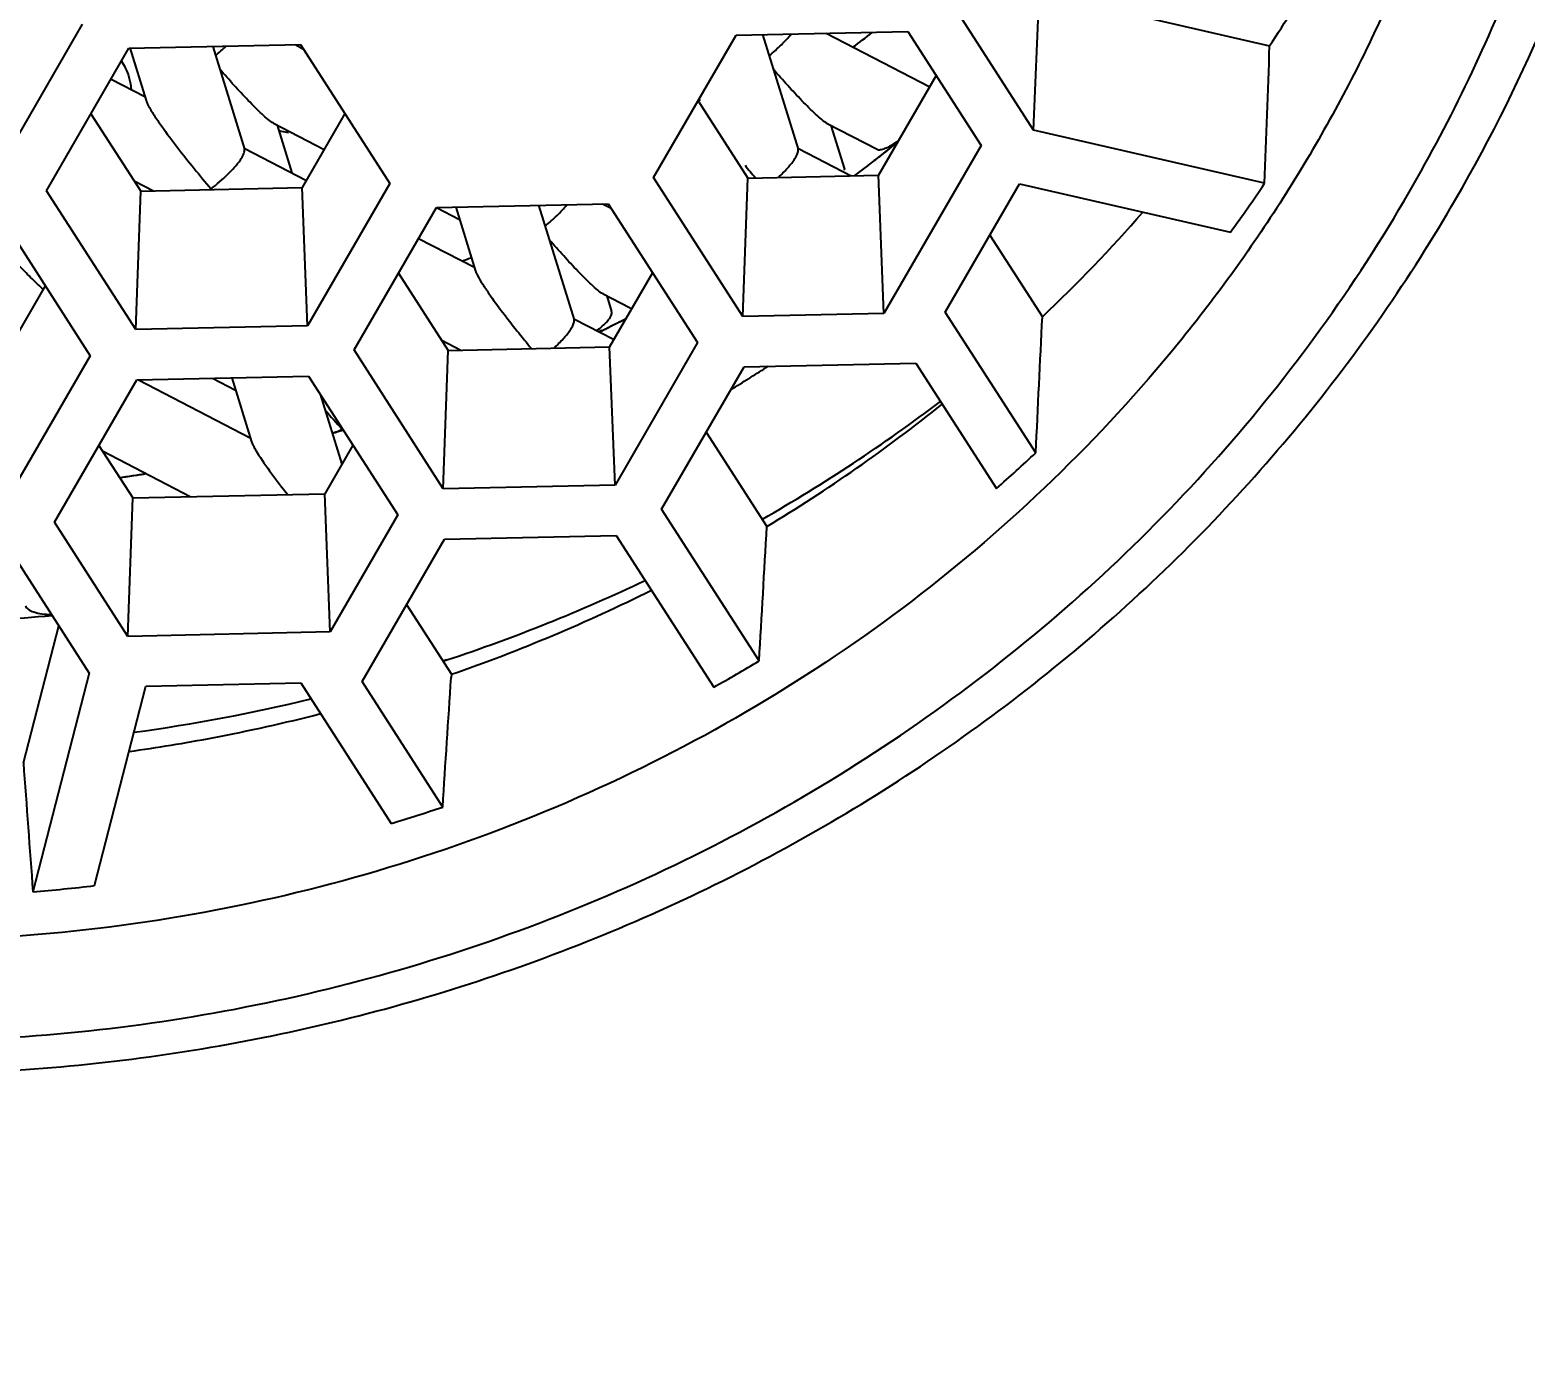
# Model space of a CAD drawing. Header units: millimetres. Extents: x 15137 to 17513, y -10160 to -6800.
# Drawn here: x 16533.72 to 16539.34, y -8270.75 to -8265.72 of the extents above; entities that cross this region are included whole.
import ezdxf

# ---------------------------------------------------------------- set-up
doc = ezdxf.new("R2010")
doc.units = ezdxf.units.MM
doc.styles.add('ARIAL', font='arial.ttf')
doc.dimstyles.get("Standard").update_dxf_attribs({"dimtxt": 15, "dimasz": 15, "dimexe": 0.18, "dimexo": 0.0625, "dimgap": 4, "dimtad": 0, "dimdec": 1, "dimdsep": 46, "dimtxsty": 'ARIAL', "dimcen": 0, "dimclrd": 5, "dimclre": 5, "dimclrt": 5, "dimadec": 0, "dimazin": 0, "dimtfac": 1, "dimtdec": 1, "dimtofl": 0, "dimtmove": 0, "dimatfit": 3, "dimfxl": 1, "dimtolj": 1, "dimtzin": 0, "dimarcsym": 0})

# ---------------------------------------------------------------- blocks, each defined once
blk = doc.blocks.new('*D72')
at = {"color": 5, "lineweight": -2, "transparency": 16777216}
for p, q in [((16473.2387, -8277.1196), (16473.2387, -8173.1643)), ((16593.1752, -8277.6123), (16593.1752, -8173.1643)), ((16488.2387, -8173.3443), (16504.502, -8173.3443)), ((16578.1752, -8173.3443), (16561.9119, -8173.3443))]:
    blk.add_line(p, q, dxfattribs=at)
at = {"color": 5, "transparency": 16777216}
for points in [[(16488.2387, -8170.8443), (16488.2387, -8175.8443), (16473.2387, -8173.3443)], [(16578.1752, -8170.8443), (16578.1752, -8175.8443), (16593.1752, -8173.3443)]]:
    blk.add_solid(points, dxfattribs=at)
at = {"layer": 'Defpoints', "color": 0, "transparency": 16777216}
for p in [(16593.1752, -8173.3443), (16473.2387, -8277.1821), (16593.1752, -8277.6748)]:
    blk.add_point(p, dxfattribs=at)
at = {"color": 5, "transparency": 16777216, "insert": (16533.207, -8173.3443), "char_height": 15, "attachment_point": 5, "style": 'ARIAL'}
blk.add_mtext('\\A1;%%C120', dxfattribs=at)

msp = doc.modelspace()

# ---------------------------------------------------------------- linework, layer by layer
at = {"linetype": 'Continuous'}
for p, q in [((16537.4937, -8266.1013), (16537.5154, -8265.5848)), ((16537.5154, -8265.5848), (16538.3828, -8265.7846)), ((16537.4937, -8266.1013), (16537.1919, -8265.632)), ((16533.9134, -8265.7027), (16533.6029, -8266.239)), ((16536.064, -8266.2805), (16536.3745, -8265.7442)), ((16536.3745, -8265.7442), (16537.021, -8265.7303)), ((16536.4743, -8265.742), (16536.6079, -8266.1738)), ((16536.7136, -8265.7369), (16537.1033, -8265.9386)), ((16537.021, -8265.7303), (16537.297, -8266.1594)), ((16533.7783, -8266.3298), (16534.0888, -8265.7935)), ((16534.0888, -8265.7935), (16534.7353, -8265.7795)), ((16534.092, -8265.7924), (16534.1534, -8265.9908)), ((16534.4043, -8265.7867), (16534.5238, -8266.1731)), ((16534.7141, -8265.78), (16534.7462, -8265.7966)), ((16534.7353, -8265.7795), (16535.0713, -8266.3019)), ((16534.0214, -8265.9098), (16534.1487, -8265.9757)), ((16537.1278, -8265.8963), (16536.9106, -8266.2714)), ((16536.2353, -8265.9846), (16536.2374, -8265.9915)), ((16533.946, -8266.0401), (16534.1332, -8266.3312)), ((16534.902, -8266.0388), (16534.7404, -8266.3181)), ((16536.2317, -8265.9909), (16536.4189, -8266.2819)), ((16534.6331, -8266.0758), (16534.8236, -8266.1744)), ((16534.6471, -8266.0831), (16534.7025, -8266.2623)), ((16536.7171, -8266.0765), (16536.905, -8266.1737)), ((16536.7311, -8266.0837), (16536.7821, -8266.2485)), ((16538.3637, -8266.3017), (16537.4937, -8266.1013)), ((16534.5244, -8266.1774), (16534.5238, -8266.1731)), ((16534.5252, -8266.1705), (16534.7551, -8266.2896)), ((16536.6085, -8266.178), (16536.6079, -8266.1738)), ((16536.6092, -8266.1712), (16536.807, -8266.2736)), ((16537.297, -8266.1594), (16536.9311, -8266.7915)), ((16536.7827, -8266.2528), (16536.7821, -8266.2485)), ((16534.1084, -8266.2926), (16534.1809, -8266.3302)), ((16534.1332, -8266.3312), (16534.7404, -8266.3181)), ((16534.4005, -8266.3255), (16534.3979, -8266.3224)), ((16534.7608, -8266.8382), (16534.7404, -8266.3181)), ((16535.0713, -8266.3019), (16534.7608, -8266.8382)), ((16536.4, -8266.8029), (16536.064, -8266.2805)), ((16536.4, -8266.8029), (16536.4189, -8266.2819)), ((16536.4189, -8266.2819), (16536.9106, -8266.2714)), ((16536.9311, -8266.7915), (16536.9106, -8266.2714)), ((16537.1619, -8266.7865), (16537.4416, -8266.3034)), ((16537.4416, -8266.3034), (16538.2351, -8266.4862)), ((16534.1143, -8266.8522), (16533.7783, -8266.3298)), ((16534.1143, -8266.8522), (16534.1332, -8266.3312)), ((16535.2467, -8266.3927), (16535.8932, -8266.3788)), ((16535.872, -8266.3792), (16535.9041, -8266.3958)), ((16535.8932, -8266.3788), (16536.2291, -8266.9012)), ((16533.6074, -8266.428), (16533.9434, -8266.9504)), ((16534.9362, -8266.929), (16535.2467, -8266.3927)), ((16535.2464, -8266.3932), (16535.3338, -8266.4385)), ((16535.3192, -8266.3911), (16535.3939, -8266.6328)), ((16535.6311, -8266.3844), (16535.7644, -8266.8151)), ((16535.1793, -8266.5091), (16535.3893, -8266.6177)), ((16537.3296, -8266.4969), (16537.5273, -8266.8042)), ((16535.1039, -8266.6394), (16535.2911, -8266.9305)), ((16536.0599, -8266.6381), (16535.8983, -8266.9174)), ((16533.7742, -8266.6873), (16533.6125, -8266.9666)), ((16535.8736, -8266.7178), (16535.973, -8266.7693)), ((16535.8876, -8266.7251), (16535.9059, -8266.7843)), ((16535.765, -8266.8194), (16535.7644, -8266.8151)), ((16535.7657, -8266.8126), (16535.913, -8266.8888)), ((16535.9066, -8266.7887), (16535.9059, -8266.7843)), ((16536.9311, -8266.7915), (16536.4, -8266.8029)), ((16537.5025, -8267.316), (16537.1619, -8266.7865)), ((16534.7608, -8266.8382), (16534.1143, -8266.8522)), ((16535.8587, -8266.8607), (16535.8697, -8266.8556)), ((16535.8589, -8266.861), (16535.8698, -8266.8557)), ((16535.8684, -8266.8563), (16535.8591, -8266.8609)), ((16535.2722, -8267.4514), (16534.9362, -8266.929)), ((16535.2663, -8266.8919), (16535.3388, -8266.9294)), ((16535.2722, -8267.4514), (16535.2911, -8266.9305)), ((16535.2911, -8266.9305), (16535.8983, -8266.9174)), ((16535.9187, -8267.4375), (16535.8983, -8266.9174)), ((16536.2291, -8266.9012), (16535.9187, -8267.4375)), ((16533.9434, -8266.9504), (16533.633, -8267.4867)), ((16536.0941, -8267.5283), (16536.4046, -8266.992)), ((16536.4046, -8266.992), (16537.0511, -8266.978)), ((16537.0511, -8266.978), (16537.3547, -8267.4501)), ((16533.8084, -8267.5775), (16534.1189, -8267.0412)), ((16534.1189, -8267.0412), (16534.7653, -8267.0273)), ((16534.1246, -8267.0411), (16534.5458, -8267.2591)), ((16534.4038, -8267.0351), (16534.4903, -8267.0798)), ((16534.476, -8267.0335), (16534.5505, -8267.2742)), ((16534.7653, -8267.0273), (16535.1013, -8267.5497)), ((16536.4298, -8267.0315), (16536.4222, -8267.0364)), ((16536.4299, -8267.0315), (16536.4222, -8267.0364)), ((16534.8092, -8267.0955), (16534.8905, -8267.3584)), ((16536.2618, -8267.2387), (16536.4901, -8267.5936)), ((16533.9761, -8267.2879), (16534.1033, -8267.4857)), ((16533.9897, -8267.3091), (16534.3218, -8267.481)), ((16534.9321, -8267.2866), (16534.8259, -8267.4701)), ((16535.9187, -8267.4375), (16535.2722, -8267.4514)), ((16534.0844, -8268.0066), (16534.1033, -8267.4857)), ((16534.1033, -8267.4857), (16534.8259, -8267.4701)), ((16534.8463, -8267.9902), (16534.8259, -8267.4701)), ((16535.1013, -8267.5497), (16534.8463, -8267.9902)), ((16536.4613, -8268.0992), (16536.0941, -8267.5283)), ((16534.0844, -8268.0066), (16533.8084, -8267.5775)), ((16534.9663, -8268.1768), (16535.2768, -8267.6405)), ((16535.2768, -8267.6405), (16535.9232, -8267.6265)), ((16535.9232, -8267.6265), (16536.2904, -8268.1975)), ((16533.6375, -8267.6758), (16533.9393, -8268.1451)), ((16535.134, -8267.8872), (16535.3025, -8268.1493)), ((16533.6916, -8268.4821), (16533.8245, -8267.9665)), ((16534.8463, -8267.9902), (16534.0844, -8268.0066)), ((16535.2702, -8268.099), (16535.2846, -8268.0943)), ((16535.2707, -8268.1003), (16535.285, -8268.0956)), ((16533.9393, -8268.1451), (16533.7273, -8268.9677)), ((16535.2699, -8268.6488), (16534.9663, -8268.1768)), ((16535.3025, -8268.1493), (16535.3018, -8268.161)), ((16533.9597, -8268.9446), (16534.1531, -8268.1943)), ((16534.1531, -8268.1943), (16534.7354, -8268.1818)), ((16534.7354, -8268.1818), (16535.076, -8268.7113))]:
    msp.add_line(p, q, dxfattribs=at)
for centre, radius, start, end in [((16533.621, -8262.6439), 5.7043, 326.5919, 329.8556), ((16533.3604, -8261.1912), 5.7511, 306.91179, 307.81995), ((16533.9977, -8265.3063), 0.6623, 309.0409, 313.6458), ((16534.7223, -8265.8145), 0.2974, 256.5942, 258.3629), ((16534.7226, -8265.8128), 0.2991, 258.3706, 263.5477), ((16533.3703, -8261.6922), 5.7351, 308.26105, 309.06127), ((16533.3721, -8261.6943), 5.7323, 308.26246, 309.04449), ((16533.3656, -8261.686), 5.7429, 307.70805, 308.26253), ((16533.3649, -8261.6853), 5.7438, 307.71259, 308.26112), ((16539.8909, -8263.4214), 4.4767, 218.9209, 219.7069), ((16533.3603, -8261.6794), 5.7513, 306.97222, 307.71255), ((16533.358, -8261.6762), 5.7552, 306.98709, 307.5035), ((16533.3617, -8261.681), 5.7492, 307.50355, 307.70811), ((16534.0128, -8265.8159), 0.6362, 306.7657, 307.2488), ((16533.5827, -8263.1069), 5.7503, 324.00708, 326.24772), ((16533.4627, -8262.5193), 5.9061, 313.48838, 318.78906), ((16533.2407, -8260.9815), 5.9933, 290.52979, 290.86777), ((16533.2693, -8261.5342), 5.9229, 296.02948, 297.02033), ((16533.2686, -8261.5327), 5.9246, 296.04275, 297.04028), ((16533.3156, -8262.104), 5.8292, 302.29287, 303.04777), ((16533.3082, -8262.0923), 5.843, 301.42492, 302.20399), ((16537.6057, -8264.7408), 3.6808, 221.0015, 222.4984), ((16533.3268, -8262.0763), 6.3273, 299.82647, 307.107), ((16533.3354, -8262.3681), 6.104, 301.11986, 308.68522), ((16534.716, -8266.817), 0.4466, 288.0513, 288.7824), ((16533.2206, -8261.4103), 6.0563, 285.65205, 286.05836), ((16533.2214, -8261.4127), 6.0537, 285.65103, 286.05772), ((16534.7244, -8266.8404), 0.4217, 288.728, 293.3963), ((16533.4209, -8262.9637), 5.9667, 311.24555, 313.16218), ((16533.2085, -8261.3543), 6.1135, 277.9444, 278.89118), ((16533.2087, -8261.3544), 6.1134, 277.94747, 278.52244), ((16533.2091, -8261.3574), 6.1104, 278.52247, 278.70923), ((16533.2094, -8261.3591), 6.1087, 278.70923, 278.89547), ((16533.2425, -8261.9125), 6.5117, 288.28097, 295.36804), ((16533.2465, -8262.2038), 6.291, 289.07652, 296.52355), ((16533.2068, -8261.825), 6.1313, 271.66037, 275.5468), ((16533.2972, -8262.7943), 6.1769, 298.9851, 300.81361), ((16533.2116, -8261.8064), 6.6223, 277.78557, 283.64289), ((16533.2143, -8262.1013), 6.3984, 280.71526, 284.44091), ((16533.2097, -8262.0771), 6.4231, 277.87697, 280.71523), ((16533.2283, -8262.6407), 6.3455, 286.9288, 288.76837), ((16533.2074, -8262.548), 6.4407, 274.6302, 276.70771)]:
    msp.add_arc(centre, radius, start, end, dxfattribs=at)
for centre, major_axis, ratio, start_param, end_param in [((16533.2067, -8235.3218), (1.3626, 93.1275), 0.063846, -1.908987, -1.903105), ((16533.2067, -8283.5931), (5.0391, 90.6445), 0.037924, -1.388138, -1.382396), ((16533.2067, -8264.6557), (5.0391, 90.6445), 0.037924, -1.606686, -1.601105), ((16533.2067, -8245.7183), (5.0391, 90.6445), 0.037924, -1.824438, -1.818879), ((16533.2067, -8235.3218), (-5.8264, 89.0556), 0.020285, -4.332171, -4.326289)]:
    msp.add_ellipse(centre, major_axis=major_axis, ratio=ratio, start_param=start_param, end_param=end_param, dxfattribs=at)
for points, knots in [([(16564.3814, -8314.3046), (16567.8381, -8312.3932), (16574.3722, -8307.927), (16582.642, -8299.5154), (16589.0314, -8289.7321), (16593.2848, -8278.9518), (16595.2355, -8267.5884), (16594.8055, -8256.0821), (16592.0117, -8244.8791), (16586.9655, -8234.4121), (16579.8659, -8225.082), (16570.9895, -8217.243), (16560.6783, -8211.19), (16549.3265, -8207.1488), (16537.365, -8205.2693), (16525.2455, -8205.6224), (16513.4306, -8208.1913), (16506.0131, -8211.3379), (16502.5065, -8213.2376)], [0, 0, 0, 0, 0.063059, 0.125441, 0.187164, 0.248341, 0.309174, 0.36992, 0.430848, 0.492201, 0.554154, 0.616784, 0.680067, 0.743881, 0.808029, 0.872266, 0.936332, 1, 1, 1, 1]), ([(16533.2067, -8306.35), (16536.6958, -8306.35), (16543.679, -8305.5797), (16553.5849, -8302.1699), (16562.4051, -8296.6849), (16569.6548, -8289.4113), (16574.9361, -8280.7399), (16577.4537, -8272.7132), (16578.242, -8266.1211), (16578.2213, -8261.1448), (16577.5881, -8256.2061), (16576.7636, -8252.9864), (16576.2551, -8251.4074)], [0, 0, 0, 0, 0.12887, 0.257027, 0.3839, 0.509181, 0.632895, 0.755413, 0.816531, 0.877603, 0.938728, 1, 1, 1, 1]), ([(16533.2067, -8282.2199), (16534.936, -8282.2199), (16538.3976, -8281.7966), (16543.2449, -8279.9296), (16547.4367, -8276.9497), (16550.689, -8273.0483), (16552.7798, -8268.4808), (16553.5617, -8263.5524), (16552.9807, -8258.6019), (16551.7139, -8255.5183), (16550.8917, -8254.089)], [0, 0, 0, 0, 0.129111, 0.257343, 0.384053, 0.508966, 0.632277, 0.754615, 0.876882, 1, 1, 1, 1]), ([(16592.877, -8258.0438), (16593.3006, -8261.9031), (16593.3065, -8269.7508), (16590.7686, -8281.2538), (16586.6295, -8290.2134), (16582.2294, -8296.7689), (16577.1148, -8302.8961), (16569.5088, -8309.5634), (16560.6751, -8314.5888), (16553.0768, -8317.5275), (16545.1762, -8319.7221), (16539.0224, -8320.4892), (16534.9208, -8320.6003)], [0, 0, 0, 0, 0.12171, 0.243718, 0.366572, 0.428535, 0.49084, 0.616364, 0.743251, 0.807206, 0.871376, 1, 1, 1, 1]), ([(16533.2067, -8282.649), (16534.7761, -8282.649), (16537.1389, -8282.393), (16540.1612, -8281.5525), (16543.0532, -8280.3961), (16546.376, -8278.3802), (16549.1468, -8275.6841), (16550.9271, -8273.2155), (16552.3903, -8270.5857), (16553.6124, -8267.0184), (16554.0106, -8262.5298), (16553.5483, -8259.559), (16553.1459, -8258.1279)], [0, 0, 0, 0, 0.128837, 0.193124, 0.257166, 0.384069, 0.509418, 0.571603, 0.633429, 0.756005, 0.877952, 1, 1, 1, 1]), ([(16592.5972, -8258.1492), (16592.9998, -8261.9282), (16592.9945, -8269.6073), (16590.535, -8280.8684), (16586.5344, -8289.6569), (16582.281, -8296.1056), (16577.3361, -8302.1473), (16569.9766, -8308.7565), (16561.4126, -8313.8005), (16554.0312, -8316.8021), (16546.3433, -8319.0934), (16540.3408, -8319.9694), (16536.3307, -8320.1683)], [0, 0, 0, 0, 0.121758, 0.24381, 0.366687, 0.428646, 0.490941, 0.616431, 0.743275, 0.80721, 0.871365, 1, 1, 1, 1]), ([(16535.9214, -8319.8809), (16539.9236, -8319.7074), (16547.8956, -8318.5909), (16559.2525, -8314.6687), (16569.5513, -8308.6566), (16578.3627, -8300.7959), (16585.3211, -8291.4049), (16590.1329, -8280.866), (16592.5929, -8269.622), (16592.5926, -8261.9551), (16592.1861, -8258.1828)], [0, 0, 0, 0, 0.128621, 0.256581, 0.383459, 0.508993, 0.633134, 0.756067, 0.878179, 1, 1, 1, 1]), ([(16535.9084, -8319.6789), (16539.8949, -8319.5061), (16547.8353, -8318.3933), (16559.1459, -8314.4839), (16569.4001, -8308.4918), (16578.1695, -8300.6585), (16585.0896, -8291.3019), (16589.8684, -8280.8042), (16592.3018, -8269.607), (16592.2891, -8261.9746), (16591.8778, -8258.22)], [0, 0, 0, 0, 0.128662, 0.256656, 0.383555, 0.509093, 0.633223, 0.756131, 0.878211, 1, 1, 1, 1]), ([(16538.9085, -8266.3347), (16539.0687, -8266.058), (16539.3448, -8265.4798), (16539.6131, -8264.5597), (16539.7283, -8263.6112), (16539.6873, -8262.6572), (16539.4912, -8261.7207), (16539.1447, -8260.8242), (16538.6565, -8259.9894), (16538.2457, -8259.4889), (16538.0218, -8259.2554)], [0, 0, 0, 0, 0.125309, 0.249894, 0.374061, 0.498144, 0.622491, 0.747423, 0.8732, 1, 1, 1, 1]), ([(16527.505, -8260.433), (16527.302, -8260.7837), (16526.9667, -8261.526), (16526.7031, -8262.7148), (16526.6903, -8263.9302), (16526.929, -8265.1241), (16527.4097, -8266.2504), (16528.1131, -8267.2652), (16528.8606, -8267.9846), (16529.5374, -8268.4688), (16530.2646, -8268.8901), (16531.2493, -8269.2859), (16532.2933, -8269.4919), (16533.1421, -8269.5393), (16533.9917, -8269.5079), (16535.0401, -8269.3214), (16536.228, -8268.8701), (16537.3011, -8268.208), (16538.2175, -8267.3606), (16538.7035, -8266.6888), (16538.9085, -8266.3347)], [0, 0, 0, 0, 0.061281, 0.12216, 0.182889, 0.243742, 0.304971, 0.366769, 0.429238, 0.460764, 0.492448, 0.556152, 0.620237, 0.652384, 0.684535, 0.748646, 0.812398, 0.875598, 0.938135, 1, 1, 1, 1]), ([(16554.5206, -8261.8323), (16554.6047, -8263.1977), (16554.4772, -8265.9605), (16553.4029, -8269.973), (16551.4922, -8273.6958), (16548.8266, -8276.9723), (16545.5186, -8279.6692), (16541.7052, -8281.6766), (16537.5458, -8282.9144), (16534.6526, -8283.1929), (16533.2067, -8283.1929)], [0, 0, 0, 0, 0.121612, 0.243642, 0.366602, 0.490844, 0.616501, 0.743479, 0.87146, 1, 1, 1, 1]), ([(16556.0474, -8262.1309), (16556.1226, -8263.5857), (16555.9592, -8266.5266), (16554.7807, -8270.7906), (16552.7192, -8274.7421), (16549.8614, -8278.2167), (16546.3265, -8281.0747), (16542.2593, -8283.2011), (16537.8276, -8284.5119), (16534.7465, -8284.8067), (16533.2067, -8284.8067)], [0, 0, 0, 0, 0.121599, 0.243635, 0.366611, 0.490869, 0.616534, 0.743508, 0.871478, 1, 1, 1, 1]), ([(16544.9197, -8263.1847), (16544.9197, -8263.9087), (16544.7679, -8265.3646), (16544.0945, -8267.4583), (16543.0018, -8269.3867), (16541.5336, -8271.0747), (16539.746, -8272.4584), (16537.0312, -8273.8287), (16533.2068, -8274.547), (16529.3824, -8273.8288), (16526.6676, -8272.4584), (16524.88, -8271.0748), (16523.4118, -8269.3868), (16522.319, -8267.4583), (16521.6456, -8265.3646), (16521.4937, -8263.9087), (16521.4937, -8263.1847)], [0, 0, 0, 0, 0.060838, 0.121951, 0.183551, 0.24579, 0.308712, 0.37226, 0.499999, 0.627738, 0.691284, 0.754206, 0.816446, 0.878047, 0.939161, 1, 1, 1, 1]), ([(16539.0839, -8266.3604), (16539.3503, -8265.9003), (16539.7651, -8264.9107), (16539.9067, -8263.8466), (16539.9067, -8263.3187)], [0, 0, 0, 0, 0.501751, 1, 1, 1, 1]), ([(16526.5266, -8263.8066), (16526.5542, -8264.1439), (16526.6671, -8264.8168), (16527.0041, -8265.785), (16527.5002, -8266.6898), (16528.1424, -8267.5077), (16528.914, -8268.218), (16529.7952, -8268.8025), (16530.7633, -8269.2465), (16531.7937, -8269.5389), (16532.8599, -8269.6724), (16533.935, -8269.6435), (16534.9916, -8269.4529), (16536.0028, -8269.1055), (16536.9427, -8268.6101), (16537.7874, -8267.979), (16538.5151, -8267.2284), (16538.9116, -8266.6581), (16539.0839, -8266.3604)], [0, 0, 0, 0, 0.060494, 0.121249, 0.182407, 0.244071, 0.306286, 0.369045, 0.432282, 0.495888, 0.559717, 0.623601, 0.687369, 0.75086, 0.813937, 0.876507, 0.938523, 1, 1, 1, 1]), ([(16539.2031, -8264.4423), (16539.1591, -8264.6654), (16539.0428, -8265.1075), (16538.7877, -8265.7451), (16538.4548, -8266.3499), (16537.9129, -8267.1027), (16537.0639, -8267.9213), (16535.8377, -8268.6467), (16534.4677, -8269.0817), (16533.2673, -8269.1824), (16532.3119, -8269.1026), (16531.3748, -8268.9178), (16530.6997, -8268.6615), (16530.2779, -8268.4432)], [0, 0, 0, 0, 0.060469, 0.121176, 0.182193, 0.243574, 0.367325, 0.492649, 0.619206, 0.746398, 0.810106, 0.873696, 1, 1, 1, 1]), ([(16536.4989, -8265.8214), (16536.5147, -8265.8085), (16536.5439, -8265.7826), (16536.5705, -8265.7541), (16536.582, -8265.7397)], [0, 0, 0, 0, 0.525302, 1, 1, 1, 1]), ([(16534.0609, -8265.842), (16534.0661, -8265.85), (16534.085, -8265.883), (16534.0955, -8265.9208), (16534.0977, -8265.9491)], [0, 0, 0, 0, 0.252649, 1, 1, 1, 1]), ([(16534.6331, -8266.0758), (16534.6258, -8266.072), (16534.611, -8266.0604), (16534.5883, -8266.0403), (16534.5636, -8266.0163), (16534.5285, -8265.9806), (16534.4839, -8265.9325), (16534.4486, -8265.8927), (16534.4308, -8265.8722)], [0, 0, 0, 0, 0.085465, 0.194767, 0.316269, 0.445164, 0.716689, 1, 1, 1, 1]), ([(16536.7171, -8266.0765), (16536.7098, -8266.0727), (16536.695, -8266.061), (16536.6724, -8266.041), (16536.6476, -8266.0169), (16536.6125, -8265.9812), (16536.5679, -8265.9332), (16536.5326, -8265.8934), (16536.5148, -8265.8729)], [0, 0, 0, 0, 0.085465, 0.194767, 0.316269, 0.445164, 0.716689, 1, 1, 1, 1]), ([(16534.1534, -8265.9908), (16534.1538, -8265.992), (16534.1557, -8265.9974), (16534.1583, -8266.0027), (16534.1604, -8266.0067)], [0, 0, 0, 0, 0.21267, 1, 1, 1, 1]), ([(16534.1604, -8266.0067), (16534.1672, -8266.0199), (16534.1839, -8266.0465), (16534.2208, -8266.1001), (16534.2712, -8266.1672), (16534.3338, -8266.2459), (16534.3765, -8266.2972), (16534.3979, -8266.3224)], [0, 0, 0, 0, 0.113063, 0.237729, 0.49371, 0.748944, 1, 1, 1, 1]), ([(16536.905, -8266.1737), (16536.9087, -8266.1757), (16536.9201, -8266.1755), (16536.9479, -8266.1661), (16536.9699, -8266.1527), (16536.9856, -8266.142)], [0, 0, 0, 0, 0.141335, 0.359126, 1, 1, 1, 1]), ([(16534.5085, -8266.2131), (16534.513, -8266.2067), (16534.5198, -8266.1955), (16534.5244, -8266.1827), (16534.5244, -8266.1774)], [0, 0, 0, 0, 0.596628, 1, 1, 1, 1]), ([(16536.5926, -8266.2138), (16536.597, -8266.2073), (16536.6038, -8266.1962), (16536.6085, -8266.1833), (16536.6085, -8266.178)], [0, 0, 0, 0, 0.596628, 1, 1, 1, 1]), ([(16534.3979, -8266.3224), (16534.4201, -8266.3055), (16534.4594, -8266.2715), (16534.4949, -8266.233), (16534.5085, -8266.2131)], [0, 0, 0, 0, 0.536104, 1, 1, 1, 1]), ([(16536.5337, -8266.2795), (16536.5453, -8266.2686), (16536.5661, -8266.2478), (16536.5849, -8266.225), (16536.5926, -8266.2138)], [0, 0, 0, 0, 0.539354, 1, 1, 1, 1]), ([(16535.6554, -8266.4627), (16535.6711, -8266.45), (16535.6999, -8266.4245), (16535.7262, -8266.3963), (16535.7377, -8266.3821)], [0, 0, 0, 0, 0.52446, 1, 1, 1, 1]), ([(16533.7666, -8266.7006), (16533.752, -8266.6884), (16533.7227, -8266.6605), (16533.6625, -8266.5985), (16533.6175, -8266.5483), (16533.5873, -8266.5136)], [0, 0, 0, 0, 0.220187, 0.467761, 1, 1, 1, 1]), ([(16535.8736, -8266.7178), (16535.8663, -8266.7141), (16535.8515, -8266.7024), (16535.8289, -8266.6823), (16535.8041, -8266.6583), (16535.7691, -8266.6226), (16535.7244, -8266.5745), (16535.6891, -8266.5348), (16535.6713, -8266.5143)], [0, 0, 0, 0, 0.085465, 0.194767, 0.316269, 0.445164, 0.716689, 1, 1, 1, 1]), ([(16535.394, -8266.6328), (16535.3943, -8266.634), (16535.3963, -8266.6395), (16535.3988, -8266.6447), (16535.4009, -8266.6487)], [0, 0, 0, 0, 0.21267, 1, 1, 1, 1]), ([(16535.4009, -8266.6487), (16535.4068, -8266.6601), (16535.4209, -8266.683), (16535.4523, -8266.7293), (16535.4953, -8266.7876), (16535.549, -8266.8564), (16535.5858, -8266.9015), (16535.6042, -8266.9237)], [0, 0, 0, 0, 0.111877, 0.235369, 0.490633, 0.746707, 1, 1, 1, 1]), ([(16535.973, -8266.7693), (16535.9737, -8266.7696), (16535.9766, -8266.7709), (16535.9799, -8266.7716), (16535.9824, -8266.7719)], [0, 0, 0, 0, 0.22391, 1, 1, 1, 1]), ([(16535.7491, -8266.8552), (16535.7535, -8266.8487), (16535.7604, -8266.8375), (16535.765, -8266.8247), (16535.765, -8266.8194)], [0, 0, 0, 0, 0.596628, 1, 1, 1, 1]), ([(16535.85, -8266.8562), (16535.865, -8266.845), (16535.8847, -8266.8285), (16535.9025, -8266.8044), (16535.9066, -8266.7934), (16535.9066, -8266.7887)], [0, 0, 0, 0, 0.623474, 0.844757, 1, 1, 1, 1]), ([(16535.689, -8266.9219), (16535.7009, -8266.9109), (16535.7221, -8266.8897), (16535.7413, -8266.8665), (16535.7491, -8266.8552)], [0, 0, 0, 0, 0.539492, 1, 1, 1, 1]), ([(16534.5505, -8267.2742), (16534.5508, -8267.2754), (16534.5528, -8267.2808), (16534.5553, -8267.286), (16534.5574, -8267.2901)], [0, 0, 0, 0, 0.21267, 1, 1, 1, 1]), ([(16534.5574, -8267.2901), (16534.5584, -8267.2919), (16534.5625, -8267.2997), (16534.567, -8267.3072), (16534.5705, -8267.3129)], [0, 0, 0, 0, 0.234761, 1, 1, 1, 1]), ([(16534.5705, -8267.3129), (16534.5876, -8267.3406), (16534.6258, -8267.3944), (16534.6657, -8267.4468), (16534.6864, -8267.4731)], [0, 0, 0, 0, 0.492433, 1, 1, 1, 1]), ([(16555.0529, -8267.6823), (16554.7815, -8268.8494), (16554.0257, -8271.1481), (16552.2996, -8274.3522), (16550.0277, -8277.2348), (16547.2762, -8279.7126), (16544.1242, -8281.7159), (16540.6617, -8283.1883), (16536.9886, -8284.0885), (16534.467, -8284.2904), (16533.2067, -8284.2904)], [0, 0, 0, 0, 0.121574, 0.243983, 0.367457, 0.4921, 0.617882, 0.744647, 0.872135, 1, 1, 1, 1]), ([(16533.6998, -8267.8923), (16533.7014, -8267.8974), (16533.7112, -8267.9074), (16533.7328, -8267.9163), (16533.7626, -8267.9227), (16533.7851, -8267.9243), (16533.7974, -8267.9246)], [0, 0, 0, 0, 0.14931, 0.366412, 0.654778, 1, 1, 1, 1]), ([(16536.3178, -8273.2504), (16537.2122, -8273.0032), (16538.9378, -8272.2951), (16540.4386, -8271.1853), (16541.1006, -8270.5511)], [0, 0, 0, 0, 0.503015, 1, 1, 1, 1]), ([(16536.3445, -8273.3142), (16537.2467, -8273.0649), (16538.9877, -8272.3505), (16540.5018, -8271.2306), (16541.1698, -8270.5907)], [0, 0, 0, 0, 0.502961, 1, 1, 1, 1]), ([(16536.3822, -8273.453), (16537.2968, -8273.2025), (16539.0624, -8272.4843), (16540.6016, -8271.3578), (16541.282, -8270.7135)], [0, 0, 0, 0, 0.50298, 1, 1, 1, 1])]:
    msp.add_open_spline(points, degree=3, knots=knots, dxfattribs=at)

# ---------------------------------------------------------------- dimensions: what is measured, and where the dimension line sits
dim = msp.add_linear_dim(base=(16593.1752, -8173.3443), p1=(16473.2387, -8277.1821), p2=(16593.1752, -8277.6748), dimstyle='Standard', override={"dimdec": 0, "dimpost": '%%C<>', "dimtfillclr": 7})
dim.commit()
dim.dimension.update_dxf_attribs({"geometry": '*D72', "text_midpoint": (16533.207, -8173.3443)})

doc.saveas('drawing.dxf')
